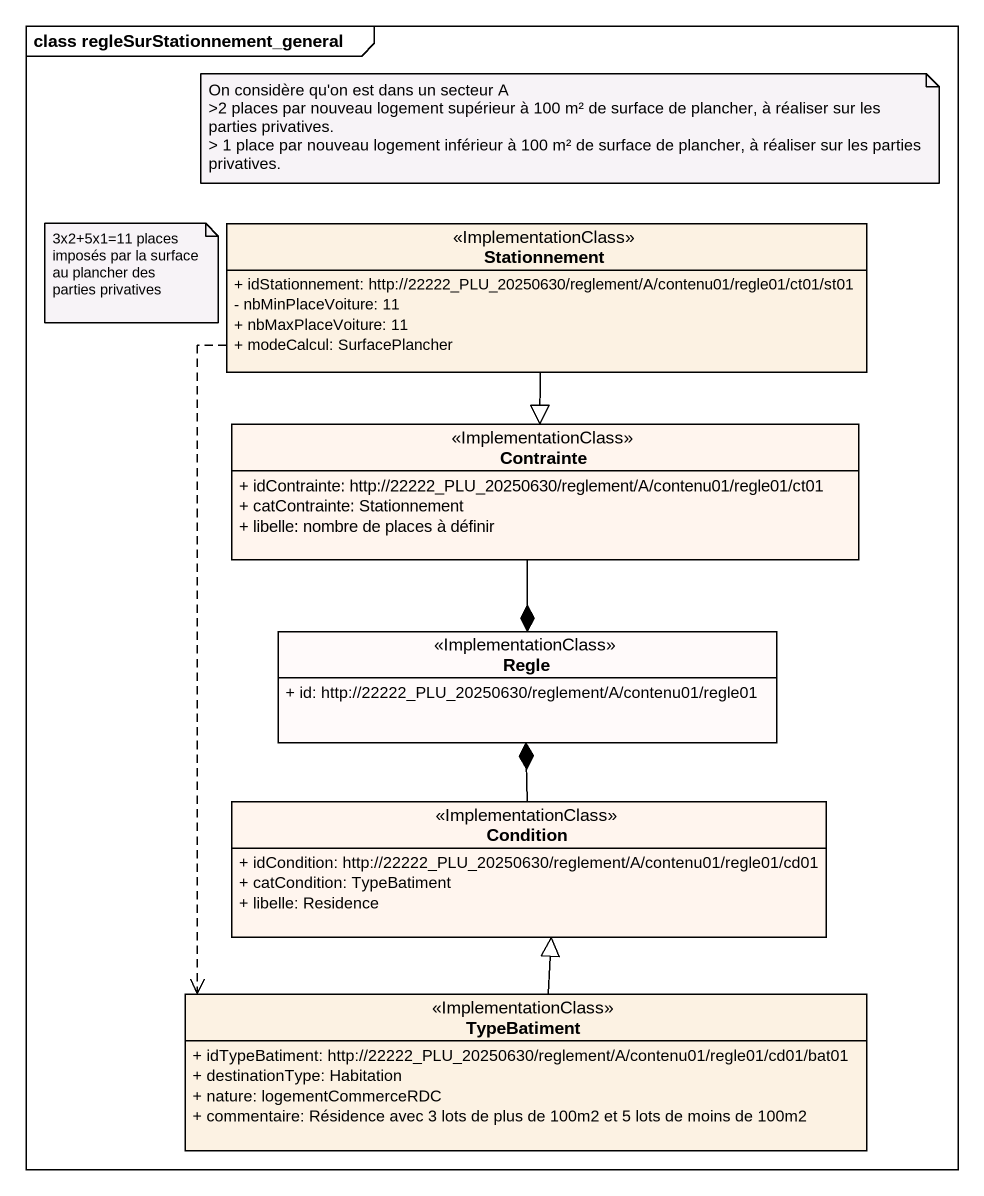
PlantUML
@startuml
mainframe class regleSurStationnement_general
hide circle
hide empty members
skinparam classAttributeIconSize 0
class Stationnement <<ImplementationClass>> {
  + idStationnement: http://22222_PLU_20250630/reglement/A/contenu01/regle01/ct01/st01
  - nbMinPlaceVoiture: 11
  + nbMaxPlaceVoiture: 11
  + modeCalcul: SurfacePlancher
}
class Contrainte <<ImplementationClass>> #FFF5EE {
  + idContrainte: http://22222_PLU_20250630/reglement/A/contenu01/regle01/ct01
  + catContrainte: Stationnement
  + libelle: nombre de places à définir
}
class Regle <<ImplementationClass>> #FFFAFA {
  + id: http://22222_PLU_20250630/reglement/A/contenu01/regle01
}
class Condition <<ImplementationClass>> #FFF5EE {
  + idCondition: http://22222_PLU_20250630/reglement/A/contenu01/regle01/cd01
  + catCondition: TypeBatiment
  + libelle: Residence
}
class TypeBatiment <<ImplementationClass>> {
  + idTypeBatiment: http://22222_PLU_20250630/reglement/A/contenu01/regle01/cd01/bat01
  + destinationType: Habitation
  + nature: logementCommerceRDC
  + commentaire: Résidence avec 3 lots de plus de 100m2 et 5 lots de moins de 100m2
}
Stationnement --|> Contrainte
Stationnement ..> TypeBatiment
Contrainte --* Regle
Condition -up-* Regle
TypeBatiment -up-|> Condition
note as N1
  On considère qu'on est dans un secteur A
  >2 places par nouveau logement supérieur à 100 m² de surface de plancher, à réaliser sur les parties privatives.
  > 1 place par nouveau logement inférieur à 100 m² de surface de plancher, à réaliser sur les parties privatives.
end note
note as N2
  3x2+5x1=11 places imposés par la surface au plancher des parties privatives
end note
@enduml
